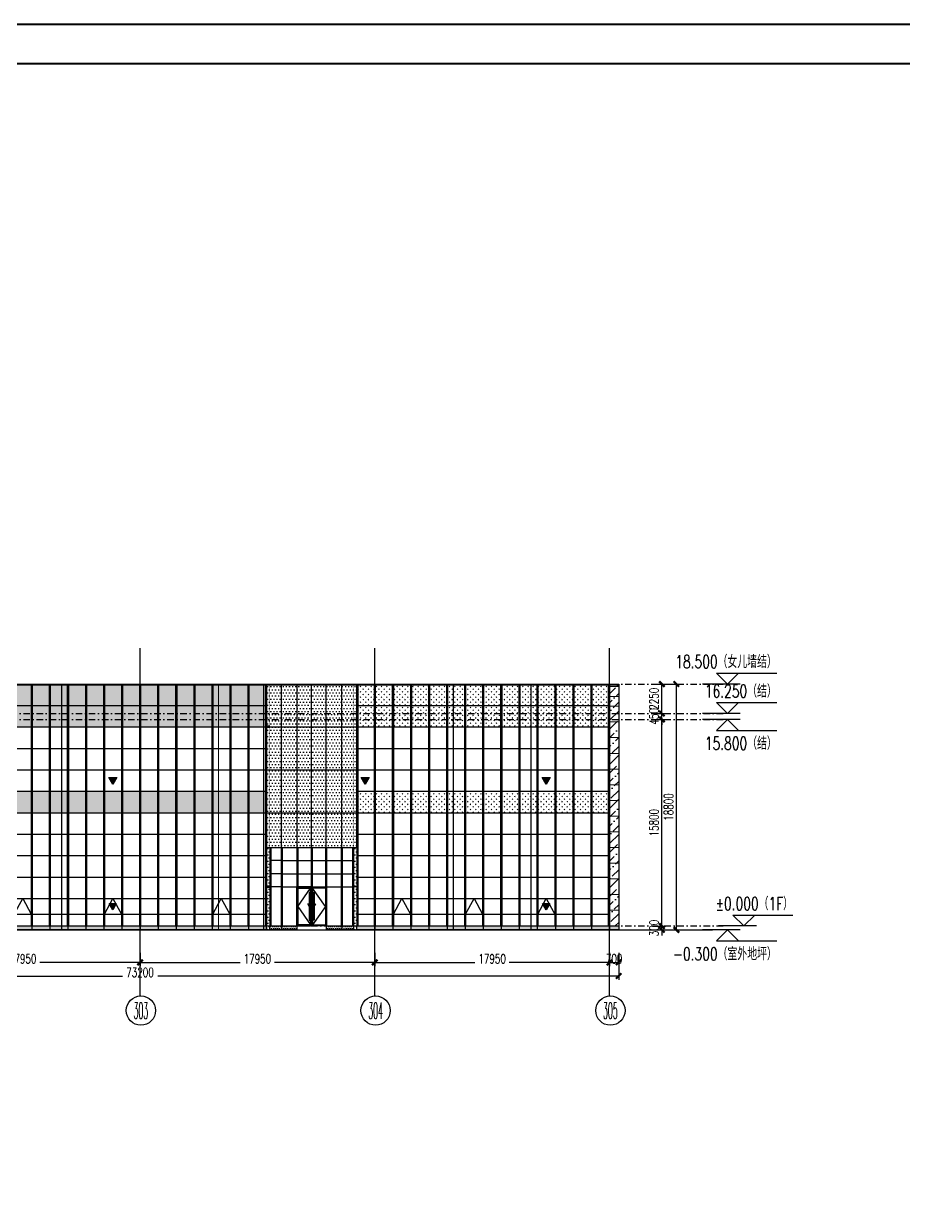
# Model space of a CAD drawing. Extents: x -2072575 to 87763, y -155913 to 742026.
# Drawn here: x -298215 to -230898, y 534688 to 623863 of the extents above; entities that cross this region are included whole.
import ezdxf
from ezdxf.enums import TextEntityAlignment as Align

# ---------------------------------------------------------------- set-up
doc = ezdxf.new("R2010")
doc.units = 0
doc.header["$LTSCALE"] = 1000
for name, pattern in [('CENTER', [2, 1.25, -0.25, 0.25, -0.25]), ('DASHDOT', [1, 0.5, -0.25, 0, -0.25]), ('DOT', [0.25, 0, -0.25]), ('DOTE', [2.42, 2, -0.2, 0.02, -0.2]), ('ZN-DASH', [0.35, 0.25, -0.1])]:
    doc.linetypes.add(name, pattern=pattern)
doc.layers.get('Defpoints').update_dxf_attribs({"color": 210})
for name, color, linetype in [('!ZN1-填充-8', 8, 'Continuous'), ('!ZN1-文字-7', 7, 'Continuous'), ('!ZN1-标注-173', 173, 'Continuous'), ('!ZN3-不锈钢板幕墙-7', 7, 'Continuous'), ('!ZN3-玻璃幕墙-4', 4, 'Continuous'), ('!ZN4-辅助材料-1', 1, 'Continuous'), ('0-cxFrame', 155, 'Continuous'), ('12圆钢直拉条', 22, 'Continuous'), ('3符号', 3, 'Continuous'), ('3铝板幕墙', 3, 'Continuous'), ('4玻璃幕墙', 4, 'Continuous'), ('A-LIN-V', 9, 'Continuous'), ('A-SFCE', 30, 'Continuous'), ('AS-WALL', 40, 'Continuous'), ('DIM', 173, 'Continuous'), ('DOT', 8, 'DOT'), ('DOTE', 1, 'CENTER'), ('压型钢板', 23, 'Continuous')]:
    doc.layers.add(name, color=color, linetype=linetype)
for name, color, linetype, lineweight in [('0-cxText', 131, 'Continuous', 25), ('A-WALL-HATCH', 8, 'Continuous', 13), ('冷弯薄壁C型钢 250x75x20x3.0', 51, 'DOTE', 0), ('梁', 4, 'Continuous', 18), ('轮廓线', 3, 'Continuous', 211)]:
    doc.layers.add(name, color=color, linetype=linetype, lineweight=lineweight)
doc.styles.add('_TCH_AXIS', font='COMPLEX', dxfattribs={"bigfont": 'GBCBIG'})
doc.styles.add('cx_tuming', font='simhei.ttf')
doc.styles.add('cx_tuqian1', font='')
doc.styles.add('DHTEXT-1', font='romans.shx', dxfattribs={"width": 0.7, "bigfont": 'chinese.shx'})
doc.styles.add('卓越符号', font='ROMANS.shx', dxfattribs={"width": 0.7, "bigfont": 'CHINESE.shx'})
doc.styles.add('样式 1', font='romans.shx', dxfattribs={"width": 0.7, "bigfont": 'chinese.shx'})
doc.styles.add('黑体', font='simhei.ttf', dxfattribs={"height": 12})
doc.styles.get('cx_tuqian1').set_extended_font_data('SimSun')
doc.dimstyles.new('ZN280', dxfattribs={"dimscale": 280, "dimtxt": 2.5, "dimasz": 1.5, "dimexe": 1, "dimexo": 2, "dimgap": 0.9, "dimtad": 1, "dimdec": 0, "dimdsep": 46, "dimtxsty": 'DHTEXT-1', "dimblk": 'ARCHTICK', "dimcen": 2.5, "dimclrd": 173, "dimclre": 173, "dimclrt": 7, "dimazin": 2, "dimtfac": 1, "dimtdec": 0, "dimtix": 1, "dimtmove": 2, "dimatfit": 3, "dimfxl": 0, "dimarcsym": 0})
pattern_1 = [(0, (325190.4, -554847.57), (79.375, 158.75), [0, -158.75])]
pattern_2 = [(0, (325190.4, -554847.57), (119.0625, 238.125), [0, -238.125])]

# ---------------------------------------------------------------- blocks, each defined once
blk = doc.blocks.new('_ArchTick')
at = {"color": 0, "linetype": 'ByBlock', "const_width": 0.4}
blk.add_lwpolyline([(-0.5, -0.5), (0.5, 0.5)], dxfattribs=at)
blk = doc.blocks.new('*D176')
at = {"layer": 'Defpoints', "color": 0, "ltscale": 2800, "transparency": 16777216}
for p in [(-391842, 644779), (-318642, 644779), (-318642, 643482)]:
    blk.add_point(p, dxfattribs=at)
at = {"layer": 'DIM', "color": 173, "linetype": 'ByBlock', "lineweight": -2, "ltscale": 2800, "transparency": 16777216}
for p, q in [((-391842, 644219), (-391842, 643202)), ((-318642, 644219), (-318642, 643202)), ((-391842, 643482), (-356590, 643482)), ((-318642, 643482), (-353893, 643482))]:
    blk.add_line(p, q, dxfattribs=at)
at = {"layer": 'DIM', "color": 173, "lineweight": -2, "ltscale": 2800, "transparency": 16777216, "xscale": 420, "yscale": 420, "zscale": 420, "rotation": 180}
blk.add_blockref('_ArchTick', (-391842, 643482), dxfattribs=at)
at = {"layer": 'DIM', "color": 173, "lineweight": -2, "ltscale": 2800, "transparency": 16777216, "xscale": 420, "yscale": 420, "zscale": 420}
blk.add_blockref('_ArchTick', (-318642, 643482), dxfattribs=at)
at = {"layer": 'DIM', "color": 7, "ltscale": 2800, "transparency": 16777216, "insert": (-355242, 643757), "char_height": 700, "attachment_point": 5, "style": 'DHTEXT-1'}
blk.add_mtext('73200', dxfattribs=at)
blk = doc.blocks.new('*D177')
at = {"layer": 'Defpoints', "color": 0, "ltscale": 2800, "transparency": 16777216}
for p in [(-316612, 665806), (-314225, 665806), (-316612, 647006)]:
    blk.add_point(p, dxfattribs=at)
at = {"layer": 'DIM', "color": 173, "linetype": 'ByBlock', "lineweight": -2, "ltscale": 2800, "transparency": 16777216}
for p, q in [((-316052, 665806), (-313945, 665806)), ((-314225, 647006), (-314225, 665806)), ((-316052, 647006), (-313945, 647006))]:
    blk.add_line(p, q, dxfattribs=at)
at = {"layer": 'DIM', "color": 173, "lineweight": -2, "ltscale": 2800, "transparency": 16777216, "xscale": 420, "yscale": 420, "zscale": 420}
for p, rotation in [((-314225, 665806), 90), ((-314225, 647006), 270)]:
    blk.add_blockref('_ArchTick', p, dxfattribs=dict(at, rotation=rotation))
at = {"layer": 'DIM', "color": 7, "ltscale": 2800, "transparency": 16777216, "insert": (-314827, 656406), "char_height": 700, "attachment_point": 5, "rotation": 90, "style": 'DHTEXT-1'}
blk.add_mtext('18800', dxfattribs=at)
blk = doc.blocks.new('*D178')
at = {"layer": 'Defpoints', "color": 0, "ltscale": 2800, "transparency": 16777216}
for p in [(-316612, 647306), (-316612, 647006), (-315340, 647306)]:
    blk.add_point(p, dxfattribs=at)
at = {"layer": 'DIM', "color": 173, "linetype": 'ByBlock', "lineweight": -2, "ltscale": 2800, "transparency": 16777216}
for p, q in [((-315340, 647306), (-315340, 647726)), ((-316052, 647306), (-315060, 647306)), ((-316052, 647006), (-315060, 647006)), ((-315340, 647006), (-315340, 647306)), ((-315340, 647006), (-315340, 646586))]:
    blk.add_line(p, q, dxfattribs=at)
at = {"layer": 'DIM', "color": 173, "lineweight": -2, "ltscale": 2800, "transparency": 16777216, "xscale": 420, "yscale": 420, "zscale": 420}
for p, rotation in [((-315340, 647306), 270), ((-315340, 647006), 90)]:
    blk.add_blockref('_ArchTick', p, dxfattribs=dict(at, rotation=rotation))
at = {"layer": 'DIM', "color": 7, "ltscale": 2800, "transparency": 16777216, "insert": (-315942, 647156), "char_height": 700, "attachment_point": 5, "rotation": 90, "style": 'DHTEXT-1'}
blk.add_mtext('300', dxfattribs=at)
blk = doc.blocks.new('*D179')
at = {"layer": 'Defpoints', "color": 0, "ltscale": 2800, "transparency": 16777216}
for p in [(-316612, 663106), (-315340, 663106), (-316612, 647306)]:
    blk.add_point(p, dxfattribs=at)
at = {"layer": 'DIM', "color": 173, "linetype": 'ByBlock', "lineweight": -2, "ltscale": 2800, "transparency": 16777216}
for p, q in [((-316052, 663106), (-315060, 663106)), ((-315340, 647306), (-315340, 663106)), ((-316052, 647306), (-315060, 647306))]:
    blk.add_line(p, q, dxfattribs=at)
at = {"layer": 'DIM', "color": 173, "lineweight": -2, "ltscale": 2800, "transparency": 16777216, "xscale": 420, "yscale": 420, "zscale": 420}
for p, rotation in [((-315340, 663106), 90), ((-315340, 647306), 270)]:
    blk.add_blockref('_ArchTick', p, dxfattribs=dict(at, rotation=rotation))
at = {"layer": 'DIM', "color": 7, "ltscale": 2800, "transparency": 16777216, "insert": (-315942, 655206), "char_height": 700, "attachment_point": 5, "rotation": 90, "style": 'DHTEXT-1'}
blk.add_mtext('15800', dxfattribs=at)
blk = doc.blocks.new('*D180')
at = {"layer": 'Defpoints', "color": 0, "ltscale": 2800, "transparency": 16777216}
for p in [(-316612, 663556), (-315340, 663556), (-316612, 663106)]:
    blk.add_point(p, dxfattribs=at)
at = {"layer": 'DIM', "color": 173, "linetype": 'ByBlock', "lineweight": -2, "ltscale": 2800, "transparency": 16777216}
for p, q in [((-316052, 663556), (-315060, 663556)), ((-315340, 663556), (-315340, 663976)), ((-315340, 663106), (-315340, 663556)), ((-316052, 663106), (-315060, 663106)), ((-315340, 663106), (-315340, 662686))]:
    blk.add_line(p, q, dxfattribs=at)
at = {"layer": 'DIM', "color": 173, "lineweight": -2, "ltscale": 2800, "transparency": 16777216, "xscale": 420, "yscale": 420, "zscale": 420}
for p, rotation in [((-315340, 663556), 270), ((-315340, 663106), 90)]:
    blk.add_blockref('_ArchTick', p, dxfattribs=dict(at, rotation=rotation))
at = {"layer": 'DIM', "color": 7, "ltscale": 2800, "transparency": 16777216, "insert": (-315942, 663331), "char_height": 700, "attachment_point": 5, "rotation": 90, "style": 'DHTEXT-1'}
blk.add_mtext('450', dxfattribs=at)
blk = doc.blocks.new('*D181')
at = {"layer": 'Defpoints', "color": 0, "ltscale": 2800, "transparency": 16777216}
for p in [(-316612, 665806), (-315340, 665806), (-316612, 663556)]:
    blk.add_point(p, dxfattribs=at)
at = {"layer": 'DIM', "color": 173, "linetype": 'ByBlock', "lineweight": -2, "ltscale": 2800, "transparency": 16777216}
for p, q in [((-316052, 665806), (-315060, 665806)), ((-315340, 663556), (-315340, 665806)), ((-316052, 663556), (-315060, 663556))]:
    blk.add_line(p, q, dxfattribs=at)
at = {"layer": 'DIM', "color": 173, "lineweight": -2, "ltscale": 2800, "transparency": 16777216, "xscale": 420, "yscale": 420, "zscale": 420}
for p, rotation in [((-315340, 665806), 90), ((-315340, 663556), 270)]:
    blk.add_blockref('_ArchTick', p, dxfattribs=dict(at, rotation=rotation))
at = {"layer": 'DIM', "color": 7, "ltscale": 2800, "transparency": 16777216, "insert": (-315942, 664681), "char_height": 700, "attachment_point": 5, "rotation": 90, "style": 'DHTEXT-1'}
blk.add_mtext('2250', dxfattribs=at)
blk = doc.blocks.new('*D182')
at = {"layer": 'Defpoints', "color": 0, "ltscale": 2800, "transparency": 16777216}
for p in [(-319342, 645819), (-318642, 645819), (-318642, 644522)]:
    blk.add_point(p, dxfattribs=at)
at = {"layer": 'DIM', "color": 173, "linetype": 'ByBlock', "lineweight": -2, "ltscale": 2800, "transparency": 16777216}
for p, q in [((-319342, 645259), (-319342, 644242)), ((-318642, 645259), (-318642, 644242)), ((-319342, 644522), (-318642, 644522))]:
    blk.add_line(p, q, dxfattribs=at)
at = {"layer": 'DIM', "color": 173, "lineweight": -2, "ltscale": 2800, "transparency": 16777216, "xscale": 420, "yscale": 420, "zscale": 420, "rotation": 180}
blk.add_blockref('_ArchTick', (-319342, 644522), dxfattribs=at)
at = {"layer": 'DIM', "color": 173, "lineweight": -2, "ltscale": 2800, "transparency": 16777216, "xscale": 420, "yscale": 420, "zscale": 420}
blk.add_blockref('_ArchTick', (-318642, 644522), dxfattribs=at)
at = {"layer": 'DIM', "color": 7, "ltscale": 2800, "transparency": 16777216, "insert": (-318992, 644797), "char_height": 700, "attachment_point": 5, "style": 'DHTEXT-1'}
blk.add_mtext('700', dxfattribs=at)
blk = doc.blocks.new('*D183')
at = {"layer": 'Defpoints', "color": 0, "ltscale": 2800, "transparency": 16777216}
for p in [(-337292, 645819), (-319342, 645819), (-319342, 644522)]:
    blk.add_point(p, dxfattribs=at)
at = {"layer": 'DIM', "color": 173, "linetype": 'ByBlock', "lineweight": -2, "ltscale": 2800, "transparency": 16777216}
for p, q in [((-337292, 645259), (-337292, 644242)), ((-319342, 645259), (-319342, 644242)), ((-337292, 644522), (-329630, 644522)), ((-319342, 644522), (-327003, 644522))]:
    blk.add_line(p, q, dxfattribs=at)
at = {"layer": 'DIM', "color": 173, "lineweight": -2, "ltscale": 2800, "transparency": 16777216, "xscale": 420, "yscale": 420, "zscale": 420, "rotation": 180}
blk.add_blockref('_ArchTick', (-337292, 644522), dxfattribs=at)
at = {"layer": 'DIM', "color": 173, "lineweight": -2, "ltscale": 2800, "transparency": 16777216, "xscale": 420, "yscale": 420, "zscale": 420}
blk.add_blockref('_ArchTick', (-319342, 644522), dxfattribs=at)
at = {"layer": 'DIM', "color": 7, "ltscale": 2800, "transparency": 16777216, "insert": (-328317, 644797), "char_height": 700, "attachment_point": 5, "style": 'DHTEXT-1'}
blk.add_mtext('17950', dxfattribs=at)
blk = doc.blocks.new('*D184')
at = {"layer": 'Defpoints', "color": 0, "ltscale": 2800, "transparency": 16777216}
for p in [(-355242, 645819), (-337292, 645819), (-337292, 644522)]:
    blk.add_point(p, dxfattribs=at)
at = {"layer": 'DIM', "color": 173, "linetype": 'ByBlock', "lineweight": -2, "ltscale": 2800, "transparency": 16777216}
for p, q in [((-355242, 645259), (-355242, 644242)), ((-337292, 645259), (-337292, 644242)), ((-355242, 644522), (-347580, 644522)), ((-337292, 644522), (-344953, 644522))]:
    blk.add_line(p, q, dxfattribs=at)
at = {"layer": 'DIM', "color": 173, "lineweight": -2, "ltscale": 2800, "transparency": 16777216, "xscale": 420, "yscale": 420, "zscale": 420, "rotation": 180}
blk.add_blockref('_ArchTick', (-355242, 644522), dxfattribs=at)
at = {"layer": 'DIM', "color": 173, "lineweight": -2, "ltscale": 2800, "transparency": 16777216, "xscale": 420, "yscale": 420, "zscale": 420}
blk.add_blockref('_ArchTick', (-337292, 644522), dxfattribs=at)
at = {"layer": 'DIM', "color": 7, "ltscale": 2800, "transparency": 16777216, "insert": (-346267, 644797), "char_height": 700, "attachment_point": 5, "style": 'DHTEXT-1'}
blk.add_mtext('17950', dxfattribs=at)
blk = doc.blocks.new('*D185')
at = {"layer": 'Defpoints', "color": 0, "ltscale": 2800, "transparency": 16777216}
for p in [(-373192, 645819), (-355242, 645819), (-355242, 644522)]:
    blk.add_point(p, dxfattribs=at)
at = {"layer": 'DIM', "color": 173, "linetype": 'ByBlock', "lineweight": -2, "ltscale": 2800, "transparency": 16777216}
for p, q in [((-373192, 645259), (-373192, 644242)), ((-355242, 645259), (-355242, 644242)), ((-373192, 644522), (-365530, 644522)), ((-355242, 644522), (-362903, 644522))]:
    blk.add_line(p, q, dxfattribs=at)
at = {"layer": 'DIM', "color": 173, "lineweight": -2, "ltscale": 2800, "transparency": 16777216, "xscale": 420, "yscale": 420, "zscale": 420, "rotation": 180}
blk.add_blockref('_ArchTick', (-373192, 644522), dxfattribs=at)
at = {"layer": 'DIM', "color": 173, "lineweight": -2, "ltscale": 2800, "transparency": 16777216, "xscale": 420, "yscale": 420, "zscale": 420}
blk.add_blockref('_ArchTick', (-355242, 644522), dxfattribs=at)
at = {"layer": 'DIM', "color": 7, "ltscale": 2800, "transparency": 16777216, "insert": (-364217, 644797), "char_height": 700, "attachment_point": 5, "style": 'DHTEXT-1'}
blk.add_mtext('17950', dxfattribs=at)
blk = doc.blocks.new('*U226')
at = {"ltscale": 10}
blk.add_line((3.48, 0), (-6.85, 0), dxfattribs=at)
blk.add_lwpolyline([(3, 3), (0, 0), (-3, 3), (13.45, 3)])
at = {"color": 0, "style": '卓越符号', "width": 0.7, "flags": 8}
blk.add_attdef('±0.000', text='', height=3.5, dxfattribs=at).set_placement((13.45, 4.35), align=Align.RIGHT)
blk = doc.blocks.new('*U227')
at = {"ltscale": 10}
blk.add_line((3.48, 0), (-6.85, 0), dxfattribs=at)
blk.add_lwpolyline([(3, -3), (0, 0), (-3, -3), (13.45, -3)])
at = {"color": 0, "style": '卓越符号', "width": 0.7, "flags": 8}
blk.add_attdef('±0.000', text='', height=3.5, dxfattribs=at).set_placement((13.45, -7.85), align=Align.RIGHT)
blk = doc.blocks.new('卓越-轴号')
blk.add_circle((0, 0), 4)
at = {"color": 0, "style": '_TCH_AXIS', "width": 1.041667, "flags": 8}
blk.add_attdef('A', text='', height=4.48, dxfattribs=at).set_placement((-2, -2.24), (2, -2.24), align=Align.FIT)
blk = doc.blocks.new('TK22.A1 L(Dragon)')
at = {"layer": '0-cxFrame', "color": 7, "const_width": 0.5}
blk.add_lwpolyline([(0, 0), (-841, 0), (-841, 594), (0, 594)], close=True, dxfattribs=at)
at = {"layer": '0-cxFrame', "const_width": 0.5}
blk.add_lwpolyline([(-80, 10), (-821, 10), (-821, 584), (-80, 584)], close=True, dxfattribs=at)
at = {"style": '黑体', "flags": 4}
blk.add_attdef('图幅', text='', height=3.3, dxfattribs=at).set_placement((-40, 3), align=Align.RIGHT)
at = {"layer": '0-cxText', "flags": 4}
for tag, height, style, p in [('建设单位', 3.5, 'cx_tuming', (-45, 240)), ('项目名称', 3.5, 'cx_tuming', (-45, 210)), ('子项名称', 3.5, 'cx_tuming', (-45, 180)), ('工程编号', 3.3, 'cx_tuqian1', (-35, 165)), ('图名1', 3.5, 'cx_tuming', (-45, 87)), ('图名2', 3.5, 'cx_tuming', (-45, 79)), ('图名3', 3.5, 'cx_tuming', (-45, 71)), ('出图日期', 3.3, 'cx_tuqian1', (-39, 60)), ('专业', 3.3, 'cx_tuqian1', (-55, 52)), ('图号', 3.3, 'cx_tuqian1', (-55, 44)), ('版次', 3.3, 'cx_tuqian1', (-20, 44))]:
    blk.add_attdef(tag, text='', height=height, dxfattribs=dict(at, style=style)).set_placement(p, align=Align.MIDDLE)
at = {"layer": 'Defpoints', "color": 6, "flags": 4}
for tag, height, style, p in [('tufu', 3.3, '黑体', (-12, 12)), ('dwfname', 4, 'cx_tuqian1', (-80, 3))]:
    blk.add_attdef(tag, text='', height=height, dxfattribs=dict(at, style=style)).set_placement(p, align=Align.RIGHT)
blk = doc.blocks.new('tt6')
at = {"layer": '4玻璃幕墙', "color": 252}
for p, q in [((-2029417, 535687), (-2029417, 517237)), ((-2029337, 535687), (-2029337, 517237))]:
    blk.add_line(p, q, dxfattribs=at)
blk = doc.blocks.new('消防救援口标识')
blk.add_wipeout([(0, 0), (-150, 260), (150, 260)]).dxf.layer = '!ZN1-标注-173'
at = {"layer": '!ZN1-填充-8'}
h = blk.add_hatch(color=252, dxfattribs=at)
h.dxf.hatch_style = 1
h.paths.add_polyline_path([(0, 0), (-150, 260), (150, 260)])
at = {"layer": '!ZN1-标注-173'}
blk.add_lwpolyline([(0, 0), (-150, 260), (150, 260)], close=True, dxfattribs=at)
at = {"layer": '!ZN1-文字-7', "ltscale": 1.5, "style": '样式 1', "width": 0.7}
blk.add_text('消', height=120, dxfattribs=at).set_placement((-62, 164), align=Align.MIDDLE_LEFT)
blk = doc.blocks.new('紧急救援窗口')
at = {"layer": '!ZN4-辅助材料-1', "xscale": 1.8, "yscale": 1.8, "zscale": 1.8}
blk.add_blockref('消防救援口标识', (74715, -11410), dxfattribs=at)
blk = doc.blocks.new('20250905100248')
at = {"layer": '!ZN1-填充-8', "ltscale": 0.5}
h = blk.add_hatch(dxfattribs=at)
h.set_pattern_fill('石膏板', color=252, scale=80)
h.set_pattern_definition([(45, (2047059.06, -543870.2), (-200.000005, 200.000005), [64, -218.84272]), (135, (2047504.32, -543870.2), (-200.000005, -200.000005), [64, -218.84272])])
h.paths.add_polyline_path([(16650, 18420), (45486, 18420), (45486, 15220), (16650, 15220)])
at = {"layer": '!ZN1-填充-8'}
h = blk.add_hatch(dxfattribs=at)
h.set_pattern_fill('DOTS', color=252, scale=150, style=0)
h.set_pattern_definition(pattern_2)
h.paths.add_polyline_path([(52469, 18450), (45566, 18450), (45566, 6000), (52469, 6000)])
at = {"layer": '!ZN1-填充-8', "ltscale": 0.5}
h = blk.add_hatch(dxfattribs=at)
h.set_pattern_fill('石膏板', color=252, scale=80)
h.set_pattern_definition([(45, (2082959.06, -543870.2), (-200.000005, 200.000005), [64, -218.84272]), (135, (2083404.32, -543870.2), (-200.000005, -200.000005), [64, -218.84272])])
h.paths.add_polyline_path([(52550, 18420), (71720, 18420), (71720, 15220), (52550, 15220)])
at = {"layer": '!ZN1-填充-8'}
h = blk.add_hatch(dxfattribs=at)
h.set_pattern_fill('ANSI36', color=252, scale=300, style=0)
h.set_pattern_definition([(45, (325190.4, -554847.57), (252.5697, 926.0889), [1190.625, -238.125, 0, -238.125])])
h.paths.add_polyline_path([(71800, 18450), (72500, 18450), (72500, 0), (71800, 0)])
at = {"layer": '!ZN1-填充-8', "ltscale": 0.5}
h = blk.add_hatch(dxfattribs=at)
h.set_pattern_fill('石膏板', color=252, scale=80)
h.set_pattern_definition([(45, (2047059.06, -552070.2), (-200.000005, 200.000005), [64, -218.84272]), (135, (2047504.32, -552070.2), (-200.000005, -200.000005), [64, -218.84272])])
h.paths.add_polyline_path([(16650, 10300), (45486, 10300), (45486, 8660), (16650, 8660)])
h = blk.add_hatch(dxfattribs=at)
h.set_pattern_fill('石膏板', color=252, scale=80)
h.set_pattern_definition([(45, (2082959.06, -552070.2), (-200.000005, 200.000005), [64, -218.84272]), (135, (2083404.32, -552070.2), (-200.000005, -200.000005), [64, -218.84272])])
h.paths.add_polyline_path([(52550, 10300), (71720, 10300), (71720, 8660), (52550, 8660)])
at = {"layer": '!ZN1-填充-8'}
h = blk.add_hatch(dxfattribs=at)
h.set_pattern_fill('DOTS', color=252, scale=150, style=0)
h.set_pattern_definition(pattern_2)
h.paths.add_polyline_path([(45820, 6000), (45566, 6000), (45566, -300), (45820, -300)])
h = blk.add_hatch(dxfattribs=at)
h.set_pattern_fill('DOTS', color=252, scale=150, style=0)
h.set_pattern_definition(pattern_2)
h.paths.add_polyline_path([(52220, 6000), (52469, 6000), (52469, -300), (52220, -300)])
h = blk.add_hatch(dxfattribs=at)
h.set_pattern_fill('DOTS', color=252, scale=100, style=0)
h.set_pattern_definition(pattern_1)
h.paths.add_polyline_path([(16570, 0), (45566, 0), (45566, -300), (16570, -300)])
h = blk.add_hatch(dxfattribs=at)
h.set_pattern_fill('DOTS', color=252, scale=100, style=0)
h.set_pattern_definition(pattern_1)
h.paths.add_polyline_path([(52470, 0), (72500, 0), (72500, -300), (52470, -300)])
h = blk.add_hatch(dxfattribs=at)
h.set_pattern_fill('DOTS', color=252, scale=100, style=0)
h.set_pattern_definition(pattern_1)
h.paths.add_polyline_path([(45820, 0), (47879, 0), (47879, -300), (45820, -300)])
h = blk.add_hatch(dxfattribs=at)
h.set_pattern_fill('DOTS', color=252, scale=100, style=0)
h.set_pattern_definition(pattern_1)
h.paths.add_polyline_path([(50160, 0), (52220, 0), (52220, -300), (50160, -300)])
at = {"layer": '!ZN3-不锈钢板幕墙-7', "color": 252, "ltscale": 10}
for points in [[(48830, 435), (48870, 435), (48870, 2565), (48830, 2565)], [(49210, 435), (49170, 435), (49170, 2565), (49210, 2565)]]:
    blk.add_lwpolyline(points, close=True, dxfattribs=at)
at = {"layer": '!ZN3-玻璃幕墙-4', "color": 252, "linetype": 'ZN-DASH', "ltscale": 500}
for p, q in [((47959, 1500), (48940, 2900)), ((50080, 1500), (49100, 2900))]:
    blk.add_line(p, q, dxfattribs=at)
at = {"layer": '!ZN3-玻璃幕墙-4', "color": 252, "ltscale": 10}
for p, q in [((47959, 1500), (48940, 100)), ((50080, 1500), (49100, 100))]:
    blk.add_line(p, q, dxfattribs=at)
for points in [[(47959, 0), (47879, 0), (47879, 3000), (47959, 3000)], [(47959, 2900), (48940, 2900), (48940, 3000), (47959, 3000)], [(49020, 0), (48940, 0), (48940, 3000), (49020, 3000)], [(49100, 0), (49020, 0), (49020, 3000), (49100, 3000)], [(50080, 2900), (49100, 2900), (49100, 3000), (50080, 3000)], [(50080, 0), (50160, 0), (50160, 3000), (50080, 3000)], [(47959, 0), (48940, 0), (48940, 100), (47959, 100)], [(50080, 0), (49100, 0), (49100, 100), (50080, 100)]]:
    blk.add_lwpolyline(points, close=True, dxfattribs=at)
for points in [[(26275, 900), (26925, 2100), (27575, 900)], [(33178, 900), (33829, 2100), (34479, 900)], [(41463, 900), (42113, 2100), (42764, 900)], [(55271, 900), (55921, 2100), (56572, 900)], [(60794, 900), (61444, 2100), (62095, 900)], [(66317, 900), (66967, 2100), (67618, 900)]]:
    blk.add_lwpolyline(points, dxfattribs=at)
at = {"layer": '3铝板幕墙', "color": 252, "ltscale": 10}
for p, q in [((46720, 6000), (46720, 18450)), ((47920, 6000), (47920, 18450)), ((49020, 6000), (49020, 18450)), ((50121, 6000), (50121, 18450)), ((51320, 6000), (51320, 18450)), ((45819, 15220), (52470, 15220)), ((45566, 11940), (52470, 11940)), ((45566, 8660), (52470, 8660)), ((52473, 3000), (52220, 3000))]:
    blk.add_line(p, q, dxfattribs=at)
at = {"layer": '3铝板幕墙', "color": 252, "ltscale": 1000}
for p, q in [((37281, 0), (37281, -300)), ((38662, 0), (38662, -300)), ((40042, 0), (40042, -300)), ((41423, 0), (41423, -300)), ((42804, 0), (42804, -300)), ((44185, 0), (44185, -300)), ((46720, 0), (46720, -300)), ((51319, 0), (51319, -300)), ((55231, 0), (55231, -300)), ((56612, 0), (56612, -300)), ((57992, 0), (57992, -300)), ((59373, 0), (59373, -300)), ((60754, 0), (60754, -300)), ((62135, 0), (62135, -300)), ((63515, 0), (63515, -300)), ((64896, 0), (64896, -300)), ((66277, 0), (66277, -300)), ((67658, 0), (67658, -300)), ((69038, 0), (69038, -300)), ((70419, 0), (70419, -300)), ((71800, 0), (71800, -300)), ((27615, 0), (27615, -300)), ((28996, 0), (28996, -300)), ((30377, 0), (30377, -300)), ((31758, 0), (31758, -300)), ((33138, 0), (33138, -300)), ((34519, 0), (34519, -300)), ((35900, 0), (35900, -300)), ((53850, 0), (53850, -300))]:
    blk.add_line(p, q, dxfattribs=at)
for points in [[(16570, 0), (45566, 0), (45566, -300), (16570, -300)], [(45819, 0), (47879, 0), (47879, -300), (45819, -300)], [(50160, 0), (52220, 0), (52220, -300), (50160, -300)], [(52470, 0), (72500, 0), (72500, -300), (52470, -300)]]:
    blk.add_lwpolyline(points, close=True, dxfattribs=at)
at = {"layer": '4玻璃幕墙', "color": 252, "ltscale": 10}
for p, q in [((45486, 18450), (45486, 0)), ((45566, 18450), (45566, 0)), ((71800, 18450), (52470, 18450)), ((71720, 0), (71720, 18450)), ((71800, 0), (71800, 18450)), ((45820, 6000), (45820, 0)), ((45820, 6000), (52220, 6000)), ((45900, 6000), (45900, 0)), ((46680, 6000), (46680, 0)), ((46760, 6000), (46760, 0)), ((47879, 6000), (47879, 0)), ((47959, 6000), (47959, 0)), ((48980, 6000), (48980, 3000)), ((49060, 6000), (49060, 3000)), ((50080, 6000), (50080, 0)), ((50160, 6000), (50160, 0)), ((51279, 6000), (51279, 0)), ((51359, 6000), (51359, 0)), ((52140, 6000), (52140, 0)), ((52220, 6000), (52220, 0)), ((46680, 5000), (45900, 5000)), ((46760, 5000), (47879, 5000)), ((47957, 5000), (48977, 5000)), ((49060, 5000), (50080, 5000)), ((50160, 5000), (51279, 5000)), ((51359, 5000), (52140, 5000)), ((46680, 4000), (45900, 4000)), ((46760, 4000), (47879, 4000)), ((47957, 4000), (48977, 4000)), ((49060, 4000), (50080, 4000)), ((50160, 4000), (51279, 4000)), ((51359, 4000), (52140, 4000)), ((46680, 3000), (45900, 3000)), ((46760, 3000), (47879, 3000)), ((47957, 3000), (48977, 3000)), ((49076, 3000), (50080, 3000)), ((50176, 3000), (51279, 3000)), ((51359, 3000), (52140, 3000))]:
    blk.add_line(p, q, dxfattribs=at)
at = {"layer": '4玻璃幕墙', "color": 252}
for p, q in [((16570, 16860), (45566, 16860)), ((52469, 16860), (71800, 16860)), ((16570, 15220), (45566, 15220)), ((52469, 15220), (71800, 15220)), ((16570, 13580), (45566, 13580)), ((52469, 13580), (71800, 13580)), ((16570, 11940), (45566, 11940)), ((52469, 11940), (71800, 11940)), ((16570, 10300), (45566, 10300)), ((52469, 10300), (71800, 10300)), ((16570, 8660), (45566, 8660)), ((52469, 8660), (71800, 8660)), ((16570, 7020), (45566, 7020)), ((52469, 7020), (71800, 7020)), ((16570, 5380), (45566, 5380)), ((52469, 5380), (71800, 5380)), ((16570, 3740), (45566, 3740)), ((52469, 3740), (71800, 3740)), ((52469, 2100), (71800, 2100)), ((52469, 900), (71800, 900))]:
    blk.add_line(p, q, dxfattribs=at)
at = {"layer": 'A-LIN-V', "color": 252}
for p, q in [((-700, 18500), (72500, 18500)), ((-700, 18450), (72500, 18450)), ((45566, -300), (45566, 18450)), ((71800, 18450), (71800, -300)), ((72500, 18500), (72500, -300))]:
    blk.add_line(p, q, dxfattribs=at)
at = {"layer": 'A-WALL-HATCH', "color": 252}
for p, q in [((52469, 0), (71800, 0)), ((46200, 0), (16569, 0))]:
    blk.add_line(p, q, dxfattribs=at)
at = {"layer": '压型钢板', "color": 252, "ltscale": 10}
for p, q in [((71800, 18500), (71800, 0)), ((72500, 18500), (72500, 0))]:
    blk.add_line(p, q, dxfattribs=at)
at = {"layer": '轮廓线', "color": 252, "ltscale": 10}
blk.add_line((45819, 15220), (45566, 15220), dxfattribs=at)
at = {"layer": '轮廓线', "color": 252, "ltscale": 50}
blk.add_line((45819, 3000), (45566, 3000), dxfattribs=at)
at = {"layer": '轮廓线', "color": 252, "ltscale": 10, "const_width": 20}
blk.add_lwpolyline([(45566, 18450), (45819, 18450), (45819, -300), (45566, -300), (45566, 18450)], dxfattribs=at)
at = {"layer": 'A-LIN-V', "color": 252, "xscale": -1}
for p in [(-2001762, -517237), (-2000381, -517237), (-1999000, -517237), (-1997619, -517237), (-1996238, -517237), (-1994858, -517237), (-1993477, -517237), (-1975527, -517237)]:
    blk.add_blockref('tt6', p, dxfattribs=at)
at = {"layer": 'A-LIN-V', "color": 252}
for p in [(2066658, -517237), (2068038, -517237), (2069419, -517237), (2070800, -517237), (2072181, -517237), (2073562, -517237), (2084608, -517237), (2085988, -517237), (2087369, -517237), (2088750, -517237), (2090131, -517237), (2091512, -517237), (2092892, -517237), (2094273, -517237), (2095654, -517237), (2097035, -517237), (2098415, -517237), (2099796, -517237)]:
    blk.add_blockref('tt6', p, dxfattribs=at)
at = {"layer": '!ZN4-辅助材料-1', "color": 252, "xscale": 2, "yscale": 2, "zscale": 2}
for p in [(33822, 10828), (53113, 10828), (66960, 10828), (49018, 1184)]:
    blk.add_blockref('消防救援口标识', p, dxfattribs=at)
at = {"layer": 'A-SFCE', "color": 252}
for p in [(-40900, 12650), (-7761, 12650)]:
    blk.add_blockref('紧急救援窗口', p, dxfattribs=at)
at = {"layer": '3铝板幕墙', "color": 252, "ltscale": 10}
blk.add_lwpolyline([(45566, 6000), (52470, 6000), (52470, 18450), (45566, 18450)], close=True, dxfattribs=at)
at = {"layer": '4玻璃幕墙', "color": 252, "ltscale": 10}
for p, q in [((52470, 18450), (52470, 0)), ((52550, 18450), (52550, 0))]:
    blk.add_line(p, q, dxfattribs=at)
at = {"layer": '4玻璃幕墙', "color": 252}
for p, q in [((16570, 2100), (45566, 2100)), ((16570, 900), (45566, 900))]:
    blk.add_line(p, q, dxfattribs=at)
at = {"layer": '轮廓线', "color": 252, "ltscale": 10, "const_width": 20}
blk.add_lwpolyline([(52217, 18450), (52470, 18450), (52470, -300), (52220, -300), (52217, 18450)], dxfattribs=at)
blk = doc.blocks.new('20250821134329')
at = {"layer": 'DOT', "linetype": 'DASHDOT'}
for p, q in [((-9023.9, 18500), (80823.9, 18500)), ((-9023.9, 16250), (80823.9, 16250)), ((-9023.9, 15800), (80823.9, 15800)), ((-9023.9, 0), (80823.9, 0))]:
    blk.add_line(p, q, dxfattribs=at)
at = {"layer": 'DOTE', "ltscale": 280}
for p, q in [((35900, -5350), (35900, 21247.6)), ((53850, -5350), (53850, 21247.6)), ((71800, -5350), (71800, 21247.6))]:
    blk.add_line(p, q, dxfattribs=at)
at = {"layer": '3符号', "color": 7}
ref = blk.add_blockref('*U226', (80823.9, 18500), dxfattribs=dict(at, xscale=280, yscale=280, zscale=280))
ref.add_attrib('±0.000', '18.500（女儿墙结）', dxfattribs={"layer": '0', "color": 0, "height": 980, "style": '卓越符号', "width": 0.7}).set_placement((84589.9, 19718), align=Align.RIGHT)
ref = blk.add_blockref('*U226', (80823.9, 16250), dxfattribs=dict(at, xscale=280, yscale=280, zscale=280))
ref.add_attrib('±0.000', '16.250（结）', dxfattribs={"layer": '0', "color": 0, "height": 980, "style": '卓越符号', "width": 0.7}).set_placement((84589.9, 17468), align=Align.RIGHT)
ref = blk.add_blockref('*U227', (80823.9, 15800), dxfattribs=dict(at, xscale=280, yscale=280, zscale=280))
ref.add_attrib('±0.000', '15.800（结）', dxfattribs={"layer": '0', "color": 0, "height": 980, "style": '卓越符号', "width": 0.7}).set_placement((84589.9, 13478.2), align=Align.RIGHT)
ref = blk.add_blockref('*U226', (82060, 0), dxfattribs=dict(at, xscale=280, yscale=280, zscale=280))
ref.add_attrib('±0.000', '±0.000（1F）', dxfattribs={"layer": '0', "color": 0, "height": 980, "style": '卓越符号', "width": 0.7}).set_placement((85826, 1218), align=Align.RIGHT)
ref = blk.add_blockref('*U227', (80823.9, -300), dxfattribs=dict(at, xscale=280, yscale=280, zscale=280))
ref.add_attrib('±0.000', '-0.300（室外地坪）', dxfattribs={"layer": '0', "color": 0, "height": 980, "style": '卓越符号', "width": 0.7}).set_placement((84589.9, -2621.8), align=Align.RIGHT)
ref = blk.add_blockref('卓越-轴号', (35964.3, -6468.2), dxfattribs=dict(at, xscale=280, yscale=280, zscale=280))
ref.add_attrib('A', '303', dxfattribs={"layer": '0', "color": 0, "height": 1254.4, "style": '_TCH_AXIS', "width": 0.353774}).set_placement((35404.3, -7095.4), (36524.3, -7095.4), align=Align.FIT)
ref = blk.add_blockref('卓越-轴号', (53914.3, -6468.2), dxfattribs=dict(at, xscale=280, yscale=280, zscale=280))
ref.add_attrib('A', '304', dxfattribs={"layer": '0', "color": 0, "height": 1254.4, "style": '_TCH_AXIS', "width": 0.340909}).set_placement((53354.3, -7095.4), (54474.3, -7095.4), align=Align.FIT)
ref = blk.add_blockref('卓越-轴号', (71864.3, -6468.2), dxfattribs=dict(at, xscale=280, yscale=280, zscale=280))
ref.add_attrib('A', '305', dxfattribs={"layer": '0', "color": 0, "height": 1254.4, "style": '_TCH_AXIS', "width": 0.353774}).set_placement((71304.3, -7095.4), (72424.3, -7095.4), align=Align.FIT)
at = {"layer": 'DIM', "ltscale": 2800}
for p1, p2, distance, picture, middle in [((74530, -300), (74530, 18500), -2386.4, '*D177', (76314.4, 9100)), ((74530, 16250), (74530, 18500), -1271.4, '*D181', (75199.4, 17375)), ((74530, 15800), (74530, 16250), -1271.4, '*D180', (75199.4, 16025)), ((74530, 0), (74530, 15800), -1271.4, '*D179', (75199.4, 7900)), ((74530, -300), (74530, 0), -1271.4, '*D178', (75199.4, -150))]:
    dim = blk.add_aligned_dim(p1=p1, p2=p2, distance=distance, dimstyle='ZN280', dxfattribs=at)
    dim.commit()
    dim.dimension.update_dxf_attribs({"geometry": picture, "text_midpoint": middle, "insert": (391141.7, -647306.5)})
for base, p1, p2, angle, picture, middle in [((35900, -2784.1), (17950, -1487.5), (35900, -1487.5), 360, '*D185', (26925, -2509.1)), ((53850, -2784.1), (35900, -1487.5), (53850, -1487.5), 360, '*D184', (44875, -2509.1)), ((71800, -2784.1), (53850, -1487.5), (71800, -1487.5), 360, '*D183', (62825, -2509.1)), ((72499.9, -2784.1), (71800, -1487.5), (72499.9, -1487.5), 0, '*D182', (72150, -2509.1)), ((72499.9, -3824.1), (-700, -2527.5), (72499.9, -2527.5), 360, '*D176', (35900, -3549.1))]:
    dim = blk.add_linear_dim(base=base, p1=p1, p2=p2, angle=angle, dimstyle='ZN280', dxfattribs=at)
    dim.commit()
    dim.dimension.update_dxf_attribs({"geometry": picture, "text_midpoint": middle, "dimtype": 129, "insert": (391141.7, -647306.5)})

msp = doc.modelspace()

# ---------------------------------------------------------------- linework, layer by layer
at = {"layer": 'AS-WALL'}
msp.add_line((-334214.3, 554547.6), (-245516.5, 554547.6), dxfattribs=at)

# ---------------------------------------------------------------- block references
at = {"layer": '0-cxFrame', "xscale": 300, "yscale": 300, "zscale": 300}
msp.add_blockref('TK22.A1 L(Dragon)', (-164611.5, 445588), dxfattribs=at)
at = {"layer": 'DIM', "ltscale": 10}
msp.add_blockref('20250821134329', (-325190.4, 554847.6), dxfattribs=at)

# ---------------------------------------------------------------- next in the draw order: block references
at = {"layer": '12圆钢直拉条', "ltscale": 1000}
msp.add_blockref('20250905100248', (-325190.4, 554847.6), dxfattribs=at)

# ---------------------------------------------------------------- next in the draw order: linework, layer by layer
at = {"layer": '冷弯薄壁C型钢 250x75x20x3.0', "ltscale": 0.5}
for p, q in [((-252690.4, 573159.7), (-253390.4, 573159.7, 0)), ((-252690.4, 572403.8, 0), (-253390.4, 572403.8)), ((-252690.4, 571647.6, 0), (-253390.4, 571647.6)), ((-252690.4, 570447.6, 0), (-253390.4, 570447.6)), ((-252690.4, 569247.6, 0), (-253390.4, 569247.6)), ((-252690.4, 568047.6, 0), (-253390.4, 568047.6)), ((-252690.4, 566847.6, 0), (-253390.4, 566847.6)), ((-252690.4, 565647.6, 0), (-253390.4, 565647.6)), ((-252690.4, 564447.6, 0), (-253390.4, 564447.6)), ((-252690.4, 563247.6, 0), (-253390.4, 563247.6)), ((-252690.4, 562047.6, 0), (-253390.4, 562047.6)), ((-252690.4, 560847.6, 0), (-253390.4, 560847.6)), ((-252690.4, 559647.6, 0), (-253390.4, 559647.6)), ((-252690.4, 558447.6, 0), (-253390.4, 558447.6)), ((-252690.4, 557247.6), (-253390.4, 557247.6)), ((-252690.4, 556047.6), (-253390.4, 556047.6)), ((-252690.4, 554847.6), (-253390.4, 554847.6))]:
    msp.add_line(p, q, dxfattribs=at)
at = {"layer": '梁', "ltscale": 10, "const_width": 100}
for points in [[(-295294.4, 573347.6), (-295294.4, 554547.6)], [(-289290.4, 573347.6), (-289290.4, 554547.6)], [(-283290.4, 573347.6), (-283290.4, 554547.6)], [(-279840.5, 573347.6), (-279840.5, 554547.6)], [(-271340.4, 573347.6), (-271340.4, 554547.6)], [(-265336.4, 573347.6), (-265336.4, 554547.6)], [(-259390.4, 573347.6), (-259390.4, 554547.6)], [(-253390.4, 573347.6), (-253390.4, 554547.6)]]:
    msp.add_lwpolyline(points, dxfattribs=at)

doc.saveas('drawing.dxf')
